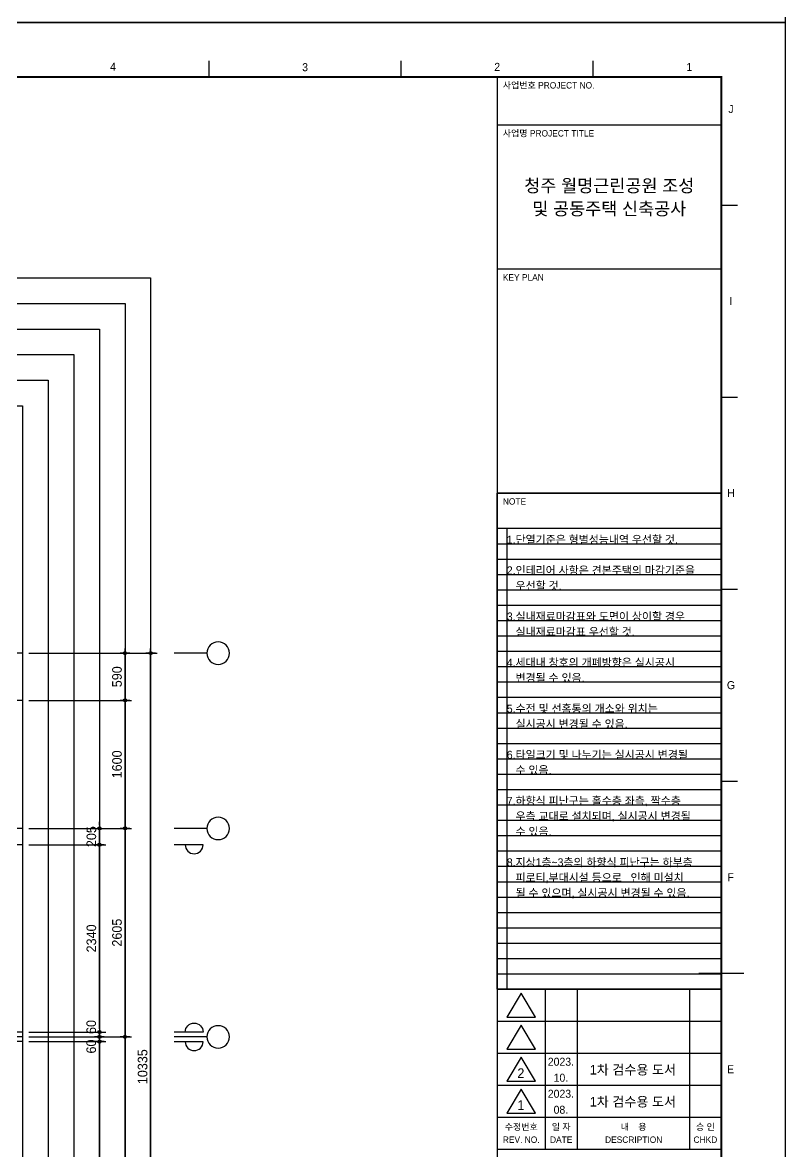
# Model space of a CAD drawing. Header units: millimetres. Extents: x -24416 to 92204, y -190080 to 23760.
# Drawn here: x 24111 to 33640, y -37867 to -23760 of the extents above; entities that cross this region are included whole.
import ezdxf
from ezdxf.enums import TextEntityAlignment as Align

# ---------------------------------------------------------------- set-up
doc = ezdxf.new("R2010")
doc.units = ezdxf.units.MM
doc.header["$LTSCALE"] = 50
doc.linetypes.add('AUDIT_D_220706163347-0', pattern=[0])
doc.linetypes.add('CEN', pattern=[62, 60, -1, 0, -1])
doc.layers.get('defpoints').update_dxf_attribs({"color": 139})
for name, color, linetype in [('A-치수', 7, 'AUDIT_D_220706163347-0'), ('AA-BORD-FORM', 7, 'Continuous'), ('AA-BORD-TEXT', 3, 'Continuous'), ('AA-XXXX-DIMS', 7, 'Continuous'), ('AA-XXXX-TEXT', 3, 'Continuous'), ('CEN_CON', 1, 'CEN'), ('CEN_WALL', 12, 'CEN'), ('DIM', 7, 'AUDIT_D_220706163347-0'), ('sheet-안양진흥$0$AA-BORD-TEXT', 3, 'Continuous')]:
    doc.layers.add(name, color=color, linetype=linetype)
doc.layers.add('MC', color=135, linetype='Continuous', plot=False)
doc.styles.add('HAUD01', font='Dotum.ttf')
doc.styles.add('sheet-안양진흥$0$HAUD01', font='Dotum.ttf')
doc.styles.add('맑은고딕', font='malgun.ttf', dxfattribs={"width": 0.9})
doc.dimstyles.new('DIM_40', dxfattribs={"dimscale": 40, "dimtxt": 3, "dimasz": 1, "dimexe": 2, "dimexo": 2, "dimgap": 1, "dimtad": 1, "dimdec": 0, "dimzin": 0, "dimdsep": 46, "dimtxsty": '맑은고딕', "dimblk1": 'DIMDOT', "dimblk2": 'DIMDOT', "dimsah": 1, "dimcen": 0.09, "dimdle": 2, "dimclrd": 7, "dimclre": 7, "dimclrt": 3, "dimadec": 0, "dimazin": 0, "dimtfac": 1, "dimtdec": 0, "dimtix": 1, "dimtmove": 2, "dimatfit": 3, "dimldrblk": 'DIMDOT', "dimfxl": 2, "dimtolj": 1, "dimtzin": 0, "dimarcsym": 0})

# ---------------------------------------------------------------- blocks, each defined once
blk = doc.blocks.new('note')
at = {"layer": 'defpoints'}
blk.add_lwpolyline([(-2800, 6200), (0, 6200), (0, 0), (-2800, 0)], close=True, dxfattribs=at)
at = {"layer": 'AA-XXXX-TEXT', "style": 'HAUD01'}
for s, p in [('1.단열기준은 형별성능내역 우선할 것.', (-2680, 5568)), ('2.인테리어 사항은 견본주택의 마감기준을 ', (-2680, 5184)), ('   우선할 것.', (-2680, 4992)), ('3.실내재료마감표와 도면이 상이할 경우', (-2680, 4608)), ('   실내재료마감표 우선할 것.', (-2680, 4416)), ('4.세대내 창호의 개폐방향은 실시공시', (-2680, 4032)), ('   변경될 수 있음.', (-2680, 3840)), ('5.수전 및 선홈통의 개소와 위치는', (-2680, 3456)), ('   실시공시 변경될 수 있음.', (-2680, 3264)), ('6.타일크기 및 나누기는 실시공시 변경될', (-2680, 2880)), ('   수 있음.', (-2680, 2688)), ('7.하향식 피난구는 홀수층 좌측, 짝수층', (-2680, 2304)), ('   우측 교대로 설치되며, 실시공시 변경될', (-2680, 2112)), ('   수 있음.', (-2680, 1920)), ('8.지상1층~3층의 하향식 피난구는 하부층 ', (-2680, 1536)), ('   피로티,부대시설 등으로   인해 미설치', (-2680, 1344)), ('   될 수 있으며, 실시공시 변경될 수 있음. ', (-2680, 1152))]:
    blk.add_text(s, height=100, dxfattribs=at).set_placement(p)
blk = doc.blocks.new('DIMDOT')
at = {"layer": 'AA-XXXX-DIMS'}
for p, q in [((-1.5, 0), (1.5, 0)), ((0, -1.5), (0, 1.5))]:
    blk.add_line(p, q, dxfattribs=at)
for radius in [0.5, 0.25]:
    blk.add_circle((0, 0), radius, dxfattribs=at)
blk = doc.blocks.new('*D551')
at = {"layer": 'defpoints', "color": 0, "transparency": 16777216}
for p in [(24111, -55400), (25711, -55400), (24111, -65735)]:
    blk.add_point(p, dxfattribs=at)
at = {"layer": 'DIM', "color": 7, "lineweight": -2, "transparency": 16777216}
for p, q in [((24191, -55400), (25791, -55400)), ((25711, -65695), (25711, -55440)), ((24191, -65735), (25791, -65735))]:
    blk.add_line(p, q, dxfattribs=at)
at = {"layer": 'DIM', "color": 7, "lineweight": -2, "transparency": 16777216, "xscale": 40, "yscale": 40, "zscale": 40}
for p, rotation in [((25711, -55400), 90), ((25711, -65735), 270)]:
    blk.add_blockref('DIMDOT', p, dxfattribs=dict(at, rotation=rotation))
at = {"layer": 'DIM', "color": 3, "transparency": 16777216, "insert": (25611, -60568), "char_height": 120, "attachment_point": 5, "rotation": 90, "style": 'HAUD01'}
blk.add_mtext('\\A1;10335', dxfattribs=at)
blk = doc.blocks.new('*D553')
at = {"layer": 'defpoints', "color": 0, "transparency": 16777216}
for p in [(24111, -60195), (25391, -60195), (24111, -64055)]:
    blk.add_point(p, dxfattribs=at)
at = {"layer": 'DIM', "color": 7, "lineweight": -2, "transparency": 16777216}
for p, q in [((24191, -60195), (25471, -60195)), ((25391, -64015), (25391, -60235)), ((24191, -64055), (25471, -64055))]:
    blk.add_line(p, q, dxfattribs=at)
at = {"layer": 'DIM', "color": 7, "lineweight": -2, "transparency": 16777216, "xscale": 40, "yscale": 40, "zscale": 40}
for p, rotation in [((25391, -60195), 90), ((25391, -64055), 270)]:
    blk.add_blockref('DIMDOT', p, dxfattribs=dict(at, rotation=rotation))
at = {"layer": 'DIM', "color": 3, "transparency": 16777216, "insert": (25291, -62125), "char_height": 120, "attachment_point": 5, "rotation": 90, "style": 'HAUD01'}
blk.add_mtext('\\A1;3860', dxfattribs=at)
blk = doc.blocks.new('*D554')
at = {"layer": 'defpoints', "color": 0, "transparency": 16777216}
for p in [(24111, -57590), (25391, -57590), (24111, -60195)]:
    blk.add_point(p, dxfattribs=at)
at = {"layer": 'DIM', "color": 7, "lineweight": -2, "transparency": 16777216}
for p, q in [((24191, -57590), (25471, -57590)), ((25391, -60155), (25391, -57630)), ((24191, -60195), (25471, -60195))]:
    blk.add_line(p, q, dxfattribs=at)
at = {"layer": 'DIM', "color": 7, "lineweight": -2, "transparency": 16777216, "xscale": 40, "yscale": 40, "zscale": 40}
for p, rotation in [((25391, -57590), 90), ((25391, -60195), 270)]:
    blk.add_blockref('DIMDOT', p, dxfattribs=dict(at, rotation=rotation))
at = {"layer": 'DIM', "color": 3, "transparency": 16777216, "insert": (25291, -58893), "char_height": 120, "attachment_point": 5, "rotation": 90, "style": 'HAUD01'}
blk.add_mtext('\\A1;2605', dxfattribs=at)
blk = doc.blocks.new('*D555')
at = {"layer": 'defpoints', "color": 0, "transparency": 16777216}
for p in [(24111, -55990), (25391, -55990), (24111, -57590)]:
    blk.add_point(p, dxfattribs=at)
at = {"layer": 'DIM', "color": 7, "lineweight": -2, "transparency": 16777216}
for p, q in [((24191, -55990), (25471, -55990)), ((25391, -57550), (25391, -56030)), ((24191, -57590), (25471, -57590))]:
    blk.add_line(p, q, dxfattribs=at)
at = {"layer": 'DIM', "color": 7, "lineweight": -2, "transparency": 16777216, "xscale": 40, "yscale": 40, "zscale": 40}
for p, rotation in [((25391, -55990), 90), ((25391, -57590), 270)]:
    blk.add_blockref('DIMDOT', p, dxfattribs=dict(at, rotation=rotation))
at = {"layer": 'DIM', "color": 3, "transparency": 16777216, "insert": (25291, -56790), "char_height": 120, "attachment_point": 5, "rotation": 90, "style": 'HAUD01'}
blk.add_mtext('\\A1;1600', dxfattribs=at)
blk = doc.blocks.new('*D556')
at = {"layer": 'defpoints', "color": 0, "transparency": 16777216}
for p in [(24111, -55400), (25391, -55400), (24111, -55990)]:
    blk.add_point(p, dxfattribs=at)
at = {"layer": 'DIM', "color": 7, "lineweight": -2, "transparency": 16777216}
for p, q in [((24191, -55400), (25471, -55400)), ((25391, -55950), (25391, -55440)), ((24191, -55990), (25471, -55990))]:
    blk.add_line(p, q, dxfattribs=at)
at = {"layer": 'DIM', "color": 7, "lineweight": -2, "transparency": 16777216, "xscale": 40, "yscale": 40, "zscale": 40}
for p, rotation in [((25391, -55400), 90), ((25391, -55990), 270)]:
    blk.add_blockref('DIMDOT', p, dxfattribs=dict(at, rotation=rotation))
at = {"layer": 'DIM', "color": 3, "transparency": 16777216, "insert": (25291, -55695), "char_height": 120, "attachment_point": 5, "rotation": 90, "style": 'HAUD01'}
blk.add_mtext('\\A1;590', dxfattribs=at)
blk = doc.blocks.new('*D558')
at = {"layer": 'defpoints', "color": 0, "transparency": 16777216}
for p in [(24111, -60255), (25071, -60255), (24111, -63855)]:
    blk.add_point(p, dxfattribs=at)
at = {"layer": 'DIM', "color": 7, "lineweight": -2, "transparency": 16777216}
for p, q in [((24191, -60255), (25151, -60255)), ((25071, -63815), (25071, -60295)), ((24191, -63855), (25151, -63855))]:
    blk.add_line(p, q, dxfattribs=at)
at = {"layer": 'DIM', "color": 7, "lineweight": -2, "transparency": 16777216, "xscale": 40, "yscale": 40, "zscale": 40}
for p, rotation in [((25071, -60255), 90), ((25071, -63855), 270)]:
    blk.add_blockref('DIMDOT', p, dxfattribs=dict(at, rotation=rotation))
at = {"layer": 'DIM', "color": 3, "transparency": 16777216, "insert": (24971, -62055), "char_height": 120, "attachment_point": 5, "rotation": 90, "style": 'HAUD01'}
blk.add_mtext('\\A1;3600', dxfattribs=at)
blk = doc.blocks.new('*D559')
at = {"layer": 'defpoints', "color": 0, "transparency": 16777216}
for p in [(24111, -60195), (25071, -60195), (24111, -60255)]:
    blk.add_point(p, dxfattribs=at)
at = {"layer": 'DIM', "color": 7, "lineweight": -2, "transparency": 16777216}
for p, q in [((24191, -60195), (25151, -60195)), ((25071, -60155), (25071, -60115)), ((25071, -60255), (25071, -60195)), ((24191, -60255), (25151, -60255)), ((25071, -60295), (25071, -60335))]:
    blk.add_line(p, q, dxfattribs=at)
at = {"layer": 'DIM', "color": 7, "lineweight": -2, "transparency": 16777216, "xscale": 40, "yscale": 40, "zscale": 40}
for p, rotation in [((25071, -60195), 270), ((25071, -60255), 90)]:
    blk.add_blockref('DIMDOT', p, dxfattribs=dict(at, rotation=rotation))
at = {"layer": 'DIM', "color": 3, "transparency": 16777216, "insert": (24969, -60316), "char_height": 120, "attachment_point": 5, "rotation": 90, "style": 'HAUD01'}
blk.add_mtext('\\A1;60', dxfattribs=at)
blk = doc.blocks.new('*D560')
at = {"layer": 'defpoints', "color": 0, "transparency": 16777216}
for p in [(24111, -60135), (24111, -60195), (25071, -60135)]:
    blk.add_point(p, dxfattribs=at)
at = {"layer": 'DIM', "color": 7, "lineweight": -2, "transparency": 16777216}
for p, q in [((25071, -60095), (25071, -60055)), ((24191, -60135), (25151, -60135)), ((24191, -60195), (25151, -60195)), ((25071, -60195), (25071, -60135)), ((25071, -60235), (25071, -60275))]:
    blk.add_line(p, q, dxfattribs=at)
at = {"layer": 'DIM', "color": 7, "lineweight": -2, "transparency": 16777216, "xscale": 40, "yscale": 40, "zscale": 40}
for p, rotation in [((25071, -60135), 270), ((25071, -60195), 90)]:
    blk.add_blockref('DIMDOT', p, dxfattribs=dict(at, rotation=rotation))
at = {"layer": 'DIM', "color": 3, "transparency": 16777216, "insert": (24969, -60072), "char_height": 120, "attachment_point": 5, "rotation": 90, "style": 'HAUD01'}
blk.add_mtext('\\A1;60', dxfattribs=at)
blk = doc.blocks.new('*D561')
at = {"layer": 'defpoints', "color": 0, "transparency": 16777216}
for p in [(24111, -57795), (25071, -57795), (24111, -60135)]:
    blk.add_point(p, dxfattribs=at)
at = {"layer": 'DIM', "color": 7, "lineweight": -2, "transparency": 16777216}
for p, q in [((24191, -57795), (25151, -57795)), ((25071, -60095), (25071, -57835)), ((24191, -60135), (25151, -60135))]:
    blk.add_line(p, q, dxfattribs=at)
at = {"layer": 'DIM', "color": 7, "lineweight": -2, "transparency": 16777216, "xscale": 40, "yscale": 40, "zscale": 40}
for p, rotation in [((25071, -57795), 90), ((25071, -60135), 270)]:
    blk.add_blockref('DIMDOT', p, dxfattribs=dict(at, rotation=rotation))
at = {"layer": 'DIM', "color": 3, "transparency": 16777216, "insert": (24971, -58965), "char_height": 120, "attachment_point": 5, "rotation": 90, "style": 'HAUD01'}
blk.add_mtext('\\A1;2340', dxfattribs=at)
blk = doc.blocks.new('*D562')
at = {"layer": 'defpoints', "color": 0, "transparency": 16777216}
for p in [(24111, -57590), (25071, -57590), (24111, -57795)]:
    blk.add_point(p, dxfattribs=at)
at = {"layer": 'DIM', "color": 7, "lineweight": -2, "transparency": 16777216}
for p, q in [((25071, -57550), (25071, -57510)), ((24191, -57590), (25151, -57590)), ((25071, -57795), (25071, -57590)), ((24191, -57795), (25151, -57795)), ((25071, -57835), (25071, -57875))]:
    blk.add_line(p, q, dxfattribs=at)
at = {"layer": 'DIM', "color": 7, "lineweight": -2, "transparency": 16777216, "xscale": 40, "yscale": 40, "zscale": 40}
for p, rotation in [((25071, -57590), 270), ((25071, -57795), 90)]:
    blk.add_blockref('DIMDOT', p, dxfattribs=dict(at, rotation=rotation))
at = {"layer": 'DIM', "color": 3, "transparency": 16777216, "insert": (24971, -57693), "char_height": 120, "attachment_point": 5, "rotation": 90, "style": 'HAUD01'}
blk.add_mtext('\\A1;205', dxfattribs=at)
blk = doc.blocks.new('중심')
at = {"layer": 'DIM'}
blk.add_line((-350, 0), (0, 0), dxfattribs=at)
blk.add_circle((-470, 0), 120, dxfattribs=at)
blk = doc.blocks.new('U-84A(기본)', base_point=(206477, -21253))
at = {"layer": 'CEN_CON'}
for p, q in [((221712, -10918), (211822, -10918)), ((221712, -11508), (218373, -11508))]:
    blk.add_line(p, q, dxfattribs=at)
at = {"layer": 'CEN_WALL'}
for p, q in [((221712, -13108), (218942, -13108)), ((221712, -15713), (220272, -15713))]:
    blk.add_line(p, q, dxfattribs=at)
at = {"layer": 'MC'}
for p, q in [((221712, -13313), (218942, -13313)), ((221712, -15653), (220272, -15653)), ((221712, -15773), (220272, -15773))]:
    blk.add_line(p, q, dxfattribs=at)
blk = doc.blocks.new('XR-FORM 청주월명')
at = {"layer": 'AA-BORD-FORM', "color": 2}
for p, q in [((661, 577), (661, 582)), ((721, 577), (721, 582)), ((781, 577), (781, 582)), ((751, 577), (751, 17)), ((821, 537), (826, 537)), ((821, 477), (826, 477)), ((821, 417), (826, 417)), ((821, 357), (826, 357)), ((814, 297), (828, 297))]:
    blk.add_line(p, q, dxfattribs=at)
at = {"layer": 'AA-BORD-FORM', "color": 3}
for p, q in [((821, 562), (751, 562)), ((821, 517), (751, 517)), ((821, 447), (751, 447)), ((751, 292), (821, 292)), ((766, 292), (766, 282)), ((776, 292), (776, 282)), ((811, 292), (811, 282)), ((751, 282), (821, 282)), ((766, 282), (766, 272)), ((776, 282), (776, 272)), ((811, 282), (811, 272)), ((751, 272), (821, 272)), ((766, 272), (766, 262)), ((776, 272), (776, 262)), ((811, 272), (811, 262)), ((751, 262), (821, 262)), ((766, 262), (766, 252)), ((776, 262), (776, 252)), ((811, 262), (811, 252)), ((751, 252), (821, 252)), ((766, 252), (766, 242)), ((776, 252), (776, 242)), ((811, 252), (811, 242)), ((751, 242), (821, 242))]:
    blk.add_line(p, q, dxfattribs=at)
at = {"layer": 'AA-BORD-FORM', "color": 1}
blk.add_lwpolyline([(0, 0), (841, 0), (841, 594), (0, 594)], close=True, dxfattribs=at)
at = {"layer": 'AA-BORD-FORM', "color": 2, "const_width": 0.682}
blk.add_lwpolyline([(21, 17), (21, 577), (821, 577), (821, 17)], close=True, dxfattribs=at)
at = {"layer": 'AA-BORD-FORM', "color": 7}
for points in [[(763, 283.24), (758.5, 290.74), (754, 283.24)], [(763, 273.24), (758.5, 280.74), (754, 273.24)], [(763, 263.24), (758.5, 270.74), (754, 263.24)], [(763, 253.24), (758.5, 260.74), (754, 253.24)], [(763, 253.24), (758.5, 260.74), (754, 253.24)]]:
    blk.add_lwpolyline(points, close=True, dxfattribs=at)
at = {"layer": 'defpoints'}
for p, q in [((751, 436), (821, 436)), ((754, 436), (754, 292)), ((751, 431.2), (821, 431.2)), ((751, 426.4), (821, 426.4)), ((751, 421.6), (821, 421.6)), ((751, 416.8), (821, 416.8)), ((751, 412), (821, 412)), ((751, 407.2), (821, 407.2)), ((751, 402.4), (821, 402.4)), ((751, 397.6), (821, 397.6)), ((751, 392.8), (821, 392.8)), ((751, 388), (821, 388)), ((751, 383.2), (821, 383.2)), ((751, 378.4), (821, 378.4)), ((751, 373.6), (821, 373.6)), ((751, 368.8), (821, 368.8)), ((751, 364), (821, 364)), ((751, 359.2), (821, 359.2)), ((751, 354.4), (821, 354.4)), ((751, 349.6), (821, 349.6)), ((751, 344.8), (821, 344.8)), ((751, 340), (821, 340)), ((751, 335.2), (821, 335.2)), ((751, 330.4), (821, 330.4)), ((751, 325.6), (821, 325.6)), ((751, 320.8), (821, 320.8)), ((751, 316), (821, 316)), ((751, 311.2), (821, 311.2)), ((751, 306.4), (821, 306.4)), ((751, 301.6), (821, 301.6)), ((751, 296.8), (821, 296.8))]:
    blk.add_line(p, q, dxfattribs=at)
at = {"layer": 'AA-BORD-TEXT', "color": 7, "style": 'HAUD01'}
for s, p in [('4', (631, 580.19)), ('3', (691, 580.06)), ('2', (751, 580.16)), ('1', (811, 580.12)), ('J', (824, 567)), ('I', (824, 507)), ('H', (824, 447)), ('G', (824, 387)), ('F', (823.89, 327)), ('E', (823.89, 267))]:
    blk.add_text(s, height=2.5, dxfattribs=at).set_placement(p, align=Align.MIDDLE_CENTER)
at = {"layer": 'AA-BORD-TEXT', "color": 3, "style": 'HAUD01'}
for s, p in [('사업번호 PROJECT NO.', (752.75, 573.4)), ('사업명 PROJECT TITLE', (752.75, 558.4)), ('KEY PLAN', (752.75, 513.4)), ('NOTE', (752.75, 443.4))]:
    blk.add_text(s, height=2, rotation=360, dxfattribs=at).set_placement(p)
for s, height, rotation, p in [('청주 월명근린공원 조성', 4, 360, (786, 543.05)), ('및 공동주택 신축공사', 4, 0, (786, 535.85)), ('수정번호', 2, 360, (758.5, 249)), ('일 자', 2, 360, (770.98, 249)), ('내    용', 2, 360, (793.62, 249)), ('승 인', 2, 360, (816.02, 249)), ('REV. NO.', 2, 360, (758.5, 245)), ('DATE', 2, 360, (770.98, 245)), ('DESCRIPTION', 2, 360, (793.62, 245)), ('CHKD', 2, 360, (816.02, 245))]:
    blk.add_text(s, height=height, rotation=rotation, dxfattribs=at).set_placement(p, align=Align.MIDDLE_CENTER)
at = {"layer": 'sheet-안양진흥$0$AA-BORD-TEXT', "style": 'sheet-안양진흥$0$HAUD01'}
for s, height, p in [('2023.', 2.5, (770.89, 269.35)), ('1차 검수용 도서', 3, (793.39, 266.85)), ('2', 3, (758.39, 265.79)), ('10.', 2.5, (770.89, 264.35)), ('2023.', 2.5, (770.89, 259.35)), ('1차 검수용 도서', 3, (793.39, 256.85)), ('1', 3, (758.39, 255.79)), ('08.', 2.5, (770.89, 254.35))]:
    blk.add_text(s, height=height, dxfattribs=at).set_placement(p, align=Align.MIDDLE_CENTER)
blk = doc.blocks.new('DIM-1108')
at = {"layer": 'DIM'}
for points in [[(26142.2, -57795.4, 1), (26366.2, -57795.4), (26006.2, -57795.4)], [(26142.2, -60135.4, -1), (26366.2, -60135.4), (26006.2, -60135.4)], [(26142.2, -60255.4, 1), (26366.2, -60255.4), (26006.2, -60255.4)]]:
    blk.add_lwpolyline(points, format="xyb", dxfattribs=at)
at = {"layer": 'A-치수', "xscale": -1.166666666666666, "yscale": 1.166666666666666, "zscale": 1.166666666666666}
for p in [(26006.2, -55400.4, 0), (26006.2, -57590.4, 0), (26006.2, -60195.4, 0)]:
    blk.add_blockref('중심', p, dxfattribs=at)
at = {"layer": 'DIM'}
for base, p1, p2, picture, middle in [((25711.2, -55400.4), (24111.2, -65735.4), (24111.2, -55400.4), '*D551', (25611.1, -60567.9)), ((25391.2, -55400.4), (24111.2, -55990.4), (24111.2, -55400.4), '*D556', (25291.1, -55695.4)), ((25391.2, -55990.4), (24111.2, -57590.4), (24111.2, -55990.4), '*D555', (25291.1, -56790.4)), ((25071.2, -57590.4), (24111.2, -57795.4), (24111.2, -57590.4), '*D562', (24971.1, -57692.9)), ((25391.2, -57590.4), (24111.2, -60195.4), (24111.2, -57590.4), '*D554', (25291.1, -58892.9)), ((25071.2, -57795.4), (24111.2, -60135.4), (24111.2, -57795.4), '*D561', (24971.1, -58965.4)), ((25391.2, -60195.4), (24111.2, -64055.4), (24111.2, -60195.4), '*D553', (25291.1, -62125.4)), ((25071.2, -60255.4), (24111.2, -63855.4), (24111.2, -60255.4), '*D558', (24971.1, -62055.4))]:
    dim = blk.add_linear_dim(base=base, p1=p1, p2=p2, angle=270, dimstyle='DIM_40', override={"dimscale": 40, "dimtxsty": 'HAUD01'}, dxfattribs=at)
    dim.commit()
    dim.dimension.update_dxf_attribs({"geometry": picture, "text_midpoint": middle})
for base, p1, p2, picture, middle in [((25071.2, -60135.4), (24111.2, -60195.4), (24111.2, -60135.4), '*D560', (24969.2, -60071.9)), ((25071.2, -60195.4), (24111.2, -60255.4), (24111.2, -60195.4), '*D559', (24969.2, -60315.7))]:
    dim = blk.add_linear_dim(base=base, p1=p1, p2=p2, angle=270, dimstyle='DIM_40', override={"dimscale": 40, "dimtxsty": 'HAUD01'}, dxfattribs=at)
    dim.commit()
    dim.dimension.update_dxf_attribs({"geometry": picture, "text_midpoint": middle, "dimtype": 128})

msp = doc.modelspace()

# ---------------------------------------------------------------- linework, layer by layer
at = {"layer": 'defpoints'}
for points in [[(25711, -43875), (6082, -43875), (6082, -26950), (25711, -26950)], [(25391, -43555), (6402, -43555), (6402, -27270), (25391, -27270)], [(25071, -43235), (6722, -43235), (6722, -27590), (25071, -27590)], [(24751, -42915), (7042, -42915), (7042, -27910), (24751, -27910)], [(24431, -42595), (7362, -42595), (7362, -28230), (24431, -28230)], [(24111, -42275), (7682, -42275), (7682, -28550), (24111, -28550)]]:
    msp.add_lwpolyline(points, close=True, dxfattribs=at)

# ---------------------------------------------------------------- block references
for name, p in [('DIM-1108', (0, 23760)), ('note', (32840, -35840)), ('U-84A(기본)', (8876, -41975))]:
    msp.add_blockref(name, p)
at = {"xscale": 40, "yscale": 40, "zscale": 40}
for p in [(0, -23760), (0, -47520)]:
    msp.add_blockref('XR-FORM 청주월명', p, dxfattribs=at)

doc.saveas('drawing.dxf')
